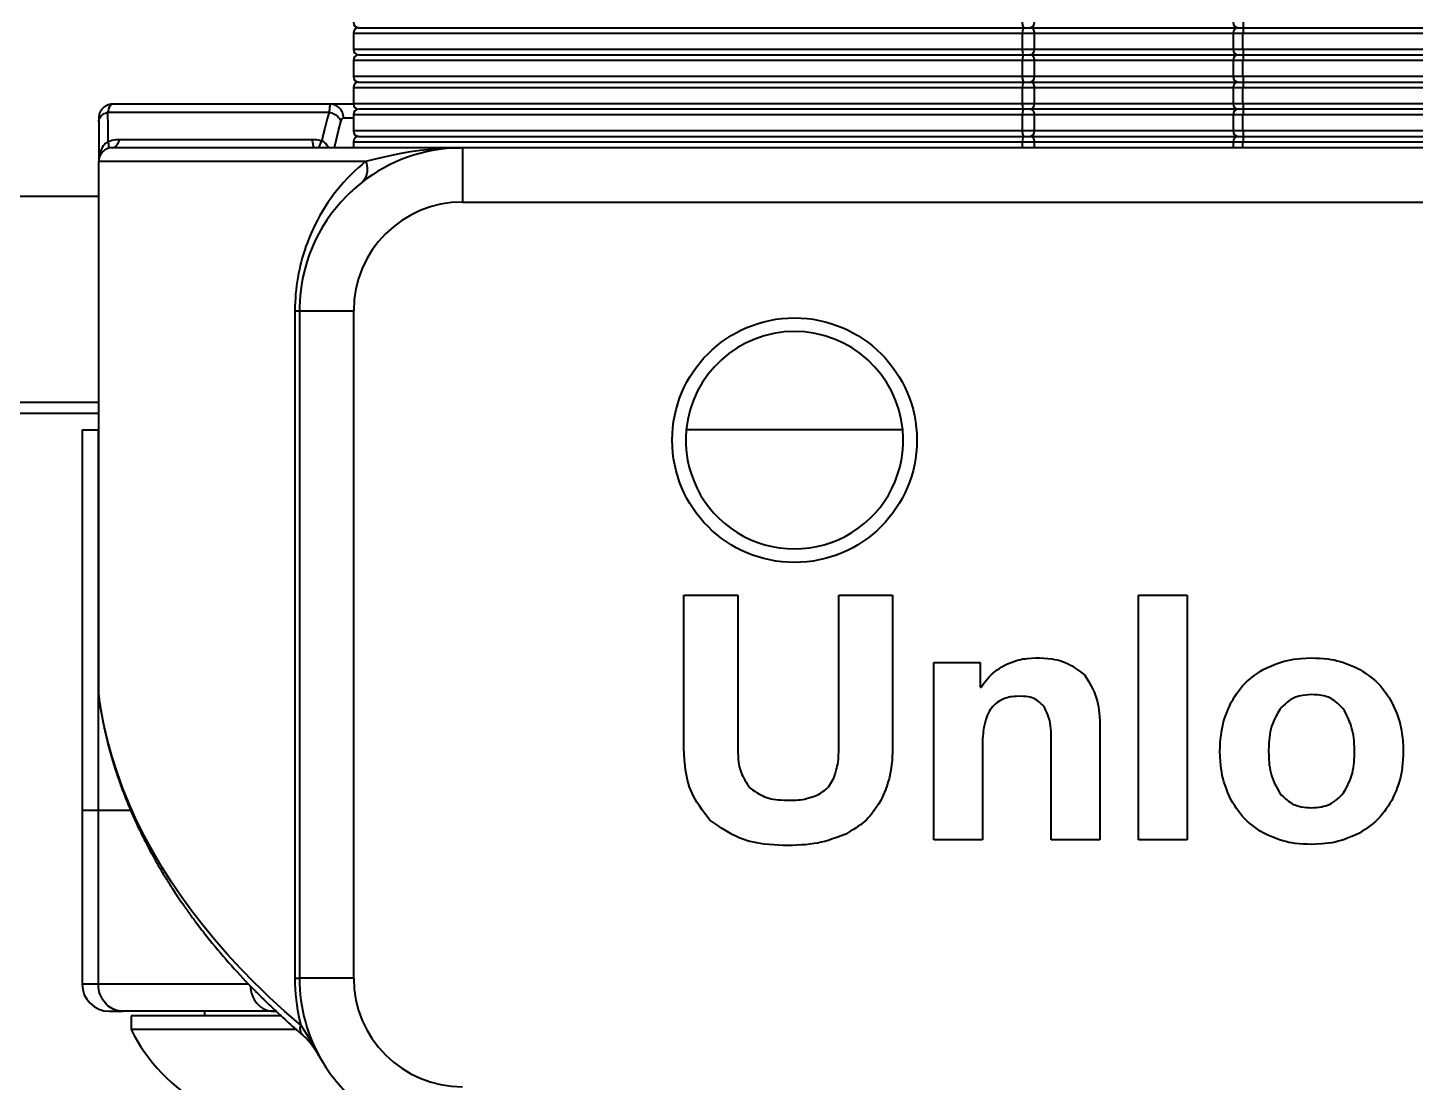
# Model space of a CAD drawing. Header units: millimetres. Extents: x 15 to 415, y 5 to 292.
# Drawn here: x 134.86 to 141.24, y 98.68 to 103.53 of the extents above; entities that cross this region are included whole.
import ezdxf

# ---------------------------------------------------------------- set-up
doc = ezdxf.new("R2010")
doc.units = ezdxf.units.MM
doc.layers.add('Geometries', color=7, linetype='Continuous')

msp = doc.modelspace()

# ---------------------------------------------------------------- linework, layer by layer
at = {"layer": 'Geometries', "linetype": 'Continuous', "lineweight": 40}
for p, q in [((136.3576, 103.5041), (136.3576, 103.4291)), ((136.3576, 103.5041), (139.4327, 103.5041)), ((136.3826, 103.5291), (139.4401, 103.5291)), ((139.4327, 103.5041), (139.4327, 103.4291)), ((139.4327, 103.5041), (139.4898, 103.5041)), ((139.4401, 103.5291), (139.4687, 103.5291)), ((139.4687, 103.5291), (140.4265, 103.5291)), ((139.4898, 103.4291), (139.4898, 103.5041)), ((139.4898, 103.5041), (140.402, 103.5041)), ((140.402, 103.5041), (140.402, 103.4291)), ((140.402, 103.5041), (140.4477, 103.5041)), ((140.4265, 103.5291), (140.4494, 103.5291)), ((140.4477, 103.4291), (140.4477, 103.5041)), ((140.4477, 103.5041), (145.1076, 103.5041)), ((140.4494, 103.5291), (145.0826, 103.5291)), ((139.4327, 103.4291), (136.3576, 103.4291)), ((139.4898, 103.4291), (139.4327, 103.4291)), ((140.402, 103.4291), (139.4898, 103.4291)), ((140.4477, 103.4291), (140.402, 103.4291)), ((145.1076, 103.4291), (140.4477, 103.4291)), ((136.3576, 103.3791), (139.4327, 103.3791)), ((136.3576, 103.3791), (136.3576, 103.3041)), ((136.3826, 103.4041), (139.4401, 103.4041)), ((139.4327, 103.3791), (139.4327, 103.3041)), ((139.4327, 103.3791), (139.4898, 103.3791)), ((139.4401, 103.4041), (139.4687, 103.4041)), ((139.4687, 103.4041), (140.4265, 103.4041)), ((139.4898, 103.3791), (140.402, 103.3791)), ((139.4898, 103.3041), (139.4898, 103.3791)), ((140.402, 103.3791), (140.402, 103.3041)), ((140.402, 103.3791), (140.4477, 103.3791)), ((140.4265, 103.4041), (140.4494, 103.4041)), ((140.4477, 103.3041), (140.4477, 103.3791)), ((140.4477, 103.3791), (145.1076, 103.3791)), ((140.4494, 103.4041), (145.0826, 103.4041)), ((139.4327, 103.3041), (136.3576, 103.3041)), ((139.4898, 103.3041), (139.4327, 103.3041)), ((140.402, 103.3041), (139.4898, 103.3041)), ((140.4477, 103.3041), (140.402, 103.3041)), ((145.1076, 103.3041), (140.4477, 103.3041)), ((136.3576, 103.2541), (136.3576, 103.1791)), ((136.3576, 103.2541), (139.4327, 103.2541)), ((136.3826, 103.2791), (139.4401, 103.2791)), ((139.4327, 103.2541), (139.4327, 103.1791)), ((139.4327, 103.2541), (139.4898, 103.2541)), ((139.4401, 103.2791), (139.4687, 103.2791)), ((139.4687, 103.2791), (140.4265, 103.2791)), ((139.4898, 103.1791), (139.4898, 103.2541)), ((139.4898, 103.2541), (140.402, 103.2541)), ((140.402, 103.2541), (140.402, 103.1791)), ((140.402, 103.2541), (140.4477, 103.2541)), ((140.4265, 103.2791), (140.4494, 103.2791)), ((140.4477, 103.1791), (140.4477, 103.2541)), ((140.4477, 103.2541), (145.1076, 103.2541)), ((140.4494, 103.2791), (145.0826, 103.2791)), ((135.2052, 103.1589), (135.2042, 103.1579)), ((135.2478, 103.1772), (135.2446, 103.177)), ((135.2493, 103.1772), (135.2478, 103.1772)), ((136.2514, 103.1772), (135.2493, 103.1772)), ((136.3577, 103.1772), (136.2514, 103.1772)), ((139.4327, 103.1791), (136.3576, 103.1791)), ((139.4401, 103.1541), (136.3826, 103.1541)), ((139.4898, 103.1791), (139.4327, 103.1791)), ((139.4687, 103.1541), (139.4401, 103.1541)), ((140.4265, 103.1541), (139.4687, 103.1541)), ((140.402, 103.1791), (139.4898, 103.1791)), ((140.4477, 103.1791), (140.402, 103.1791)), ((140.4494, 103.1541), (140.4265, 103.1541)), ((145.1076, 103.1791), (140.4477, 103.1791)), ((143.9334, 103.1541), (140.4494, 103.1541)), ((135.1868, 103.1147), (135.1868, 103.0964)), ((135.1868, 103.0964), (135.1868, 102.9147)), ((135.2293, 103.1406), (136.2462, 103.1406)), ((136.2462, 103.1406), (136.2377, 103.1101)), ((136.3118, 103.1147), (136.3576, 103.1147)), ((136.3576, 103.1291), (136.3576, 103.1147)), ((136.3576, 103.1291), (139.4327, 103.1291)), ((136.3576, 103.1147), (136.3576, 103.0541)), ((139.4327, 103.1291), (139.4327, 103.0541)), ((139.4327, 103.1291), (139.4898, 103.1291)), ((139.4898, 103.0541), (139.4898, 103.1291)), ((139.4898, 103.1291), (140.402, 103.1291)), ((140.402, 103.1291), (140.402, 103.0541)), ((140.402, 103.1291), (140.4477, 103.1291)), ((140.4477, 103.0541), (140.4477, 103.1291)), ((140.4477, 103.1291), (143.91, 103.1291)), ((139.4327, 103.0541), (136.3576, 103.0541)), ((136.3826, 103.0291), (139.4401, 103.0291)), ((139.4898, 103.0541), (139.4327, 103.0541)), ((139.4401, 103.0291), (139.4687, 103.0291)), ((139.4687, 103.0291), (140.4265, 103.0291)), ((140.402, 103.0541), (139.4898, 103.0541)), ((140.4477, 103.0541), (140.402, 103.0541)), ((140.4265, 103.0291), (140.4494, 103.0291)), ((143.8517, 103.0541), (140.4477, 103.0541)), ((140.4494, 103.0291), (143.8322, 103.0291)), ((136.1787, 102.9772), (135.2493, 102.9772)), ((136.1695, 103.0138), (135.2839, 103.0138)), ((136.1971, 102.9772), (136.1787, 102.9772)), ((136.2428, 102.9772), (136.1971, 102.9772)), ((136.2118, 103.0087), (136.21, 103.0092)), ((136.27, 102.9772), (136.2428, 102.9772)), ((136.3576, 102.9772), (136.27, 102.9772)), ((136.3576, 103.0041), (136.3576, 102.9772)), ((136.3576, 103.0041), (139.4327, 103.0041)), ((136.8593, 102.9772), (136.3576, 102.9772)), ((136.8593, 102.9772), (136.8593, 102.7272)), ((139.4327, 102.9772), (136.8593, 102.9772)), ((139.4327, 103.0041), (139.4327, 102.9772)), ((139.4327, 103.0041), (139.4898, 103.0041)), ((139.4898, 102.9772), (139.4327, 102.9772)), ((139.4898, 102.9772), (139.4898, 103.0041)), ((139.4898, 103.0041), (140.402, 103.0041)), ((140.402, 102.9772), (139.4898, 102.9772)), ((140.402, 103.0041), (140.402, 102.9772)), ((140.402, 103.0041), (140.4477, 103.0041)), ((140.4477, 102.9772), (140.402, 102.9772)), ((140.4477, 102.9772), (140.4477, 103.0041)), ((140.4477, 103.0041), (143.8126, 103.0041)), ((143.2103, 102.9772), (140.4477, 102.9772)), ((135.1869, 102.9178), (135.1868, 102.9147)), ((135.1868, 102.7548), (135.1868, 102.9147)), ((135.1868, 102.9147), (136.4151, 102.9147)), ((136.3965, 102.8174), (136.3954, 102.8165)), ((136.3965, 102.8174), (136.396, 102.817)), ((136.3982, 102.8189), (136.3965, 102.8174)), ((97.9968, 102.7548), (135.1868, 102.7548)), ((135.1868, 101.8048), (135.1868, 102.7548)), ((136.8593, 102.7272), (143.2103, 102.7272)), ((136.0887, 102.2272), (136.1041, 102.2272)), ((136.0887, 102.2272), (136.0887, 99.1565)), ((136.1041, 102.2272), (136.1093, 102.2272)), ((136.1093, 102.2272), (136.1093, 99.1565)), ((136.1093, 102.2272), (136.3593, 102.2272)), ((136.3593, 99.1565), (136.3593, 102.2272)), ((135.1868, 101.8048), (97.9968, 101.8048)), ((135.1868, 101.7548), (97.9968, 101.7548)), ((135.1868, 101.7548), (135.1868, 101.8048)), ((135.1868, 101.6791), (135.1868, 101.7548)), ((135.1107, 101.6791), (135.1107, 99.9291)), ((135.1107, 101.6791), (135.185, 101.6791)), ((135.185, 101.6791), (135.1868, 101.6791)), ((135.185, 99.9291), (135.185, 101.6791)), ((135.1868, 100.458), (135.1868, 101.6791)), ((138.8835, 101.6791), (137.888, 101.6791)), ((137.8773, 100.2141), (137.8773, 100.9184)), ((137.8773, 100.9184), (138.1247, 100.9184)), ((138.1247, 100.9184), (138.1247, 100.2141)), ((138.5895, 100.9184), (138.8368, 100.9184)), ((138.5895, 100.2141), (138.5895, 100.9184)), ((138.8368, 100.9184), (138.8368, 100.2141)), ((139.9666, 99.7934), (139.9666, 100.9184)), ((139.9666, 100.9184), (140.1903, 100.9184)), ((140.1903, 100.9184), (140.1903, 99.7934)), ((139.0259, 100.608), (139.2386, 100.608)), ((139.0259, 99.7934), (139.0259, 100.608)), ((139.2386, 100.608), (139.2386, 100.4946)), ((139.2386, 100.4946), (139.2434, 100.4946)), ((135.1895, 100.4392), (135.1868, 100.458)), ((139.7901, 100.3008), (139.7901, 99.7934)), ((139.5664, 99.7934), (139.5664, 100.2551)), ((139.2497, 100.2173), (139.2497, 99.7934)), ((135.1107, 99.9291), (135.185, 99.9291)), ((135.1107, 99.9291), (135.1107, 99.1291)), ((135.185, 99.9291), (135.333, 99.9291)), ((135.185, 99.1291), (135.185, 99.9291)), ((139.2497, 99.7934), (139.0259, 99.7934)), ((139.7901, 99.7934), (139.5664, 99.7934)), ((140.1903, 99.7934), (139.9666, 99.7934)), ((136.0887, 99.1565), (136.1041, 99.1565)), ((136.1041, 99.1565), (136.1093, 99.1565)), ((136.3593, 99.1565), (136.1093, 99.1565)), ((135.185, 99.1291), (135.1107, 99.1291)), ((135.8757, 99.1291), (135.185, 99.1291)), ((135.2357, 99.0041), (135.2963, 99.0041)), ((135.6728, 99.0041), (135.2963, 99.0041)), ((135.3353, 98.9828), (135.3353, 98.9209)), ((135.6728, 98.9828), (135.3353, 98.9828)), ((135.6728, 99.0041), (135.6728, 98.9828)), ((135.9901, 99.0041), (135.6728, 99.0041)), ((136.0251, 98.9828), (135.6728, 98.9828)), ((135.9901, 99.0041), (136.0024, 99.0041)), ((136.094, 98.9209), (135.3353, 98.9209)), ((136.2226, 98.7602), (136.2231, 98.7594))]:
    msp.add_line(p, q, dxfattribs=at)
at = {"layer": 'Geometries', "linetype": 'Continuous', "lineweight": 40, "flags": 128}
for points in [[(135.202, 103.1555), (135.2009, 103.1541), (135.1992, 103.152), (135.1991, 103.1518)], [(135.2043, 103.158), (135.2034, 103.1571), (135.2023, 103.1558), (135.202, 103.1555)], [(135.2212, 103.1706), (135.2199, 103.1699), (135.2146, 103.1667), (135.2097, 103.163), (135.2052, 103.1589)], [(135.2446, 103.177), (135.2436, 103.1769), (135.2398, 103.1764), (135.2363, 103.1757), (135.2332, 103.1749), (135.2302, 103.1741), (135.2273, 103.173), (135.2242, 103.1718), (135.2211, 103.1704)], [(135.2293, 103.1406), (135.231, 103.1475), (135.2327, 103.1537), (135.2346, 103.1592), (135.2365, 103.1639), (135.2385, 103.168), (135.2406, 103.1713), (135.2427, 103.1739), (135.2449, 103.1758), (135.2471, 103.1769), (135.2493, 103.1772)], [(136.2514, 103.1772), (136.2508, 103.1769), (136.2503, 103.1757), (136.2497, 103.1739), (136.2492, 103.1713), (136.2487, 103.1679), (136.2481, 103.1639), (136.2476, 103.1591), (136.2471, 103.1536), (136.2466, 103.1475), (136.2462, 103.1406)], [(136.3118, 103.1147), (136.3115, 103.1209), (136.3106, 103.1269), (136.3092, 103.1329), (136.3072, 103.1386), (136.3046, 103.1442), (136.3016, 103.1495), (136.2981, 103.1544), (136.2941, 103.1589), (136.2897, 103.163), (136.2849, 103.1667), (136.2798, 103.1699), (136.2745, 103.1725), (136.2689, 103.1745), (136.2632, 103.176), (136.2573, 103.1769), (136.2514, 103.1772)], [(135.1868, 103.0964), (135.1872, 103.1013), (135.1882, 103.106), (135.1899, 103.1107), (135.1922, 103.1152), (135.1951, 103.1195), (135.1986, 103.1236), (135.2026, 103.1274), (135.2072, 103.1308), (135.2122, 103.1339), (135.2176, 103.1366), (135.2233, 103.1388), (135.2293, 103.1406)], [(135.1915, 103.1385), (135.1895, 103.1329), (135.1881, 103.1269), (135.1872, 103.1209), (135.1868, 103.1147)], [(135.1991, 103.1518), (135.1974, 103.1494), (135.1955, 103.1463), (135.1935, 103.1426), (135.1916, 103.1383)], [(135.2309, 103.0055), (135.2301, 103.0732), (135.2293, 103.1406)], [(136.2377, 103.1101), (136.2361, 103.1039), (136.2263, 103.067), (136.2189, 103.0379), (136.2118, 103.0087)], [(136.2462, 103.1406), (136.2527, 103.139), (136.259, 103.1368), (136.2651, 103.1342), (136.2709, 103.1312), (136.2763, 103.1278), (136.2814, 103.124), (136.2859, 103.1199), (136.2899, 103.1156), (136.2933, 103.111), (136.2961, 103.1062), (136.2982, 103.1013), (136.2997, 103.0964)], [(136.2701, 102.9773), (136.2795, 103.0169), (136.2894, 103.0567), (136.2997, 103.0964)], [(136.2997, 103.0964), (136.301, 103.1006), (136.3023, 103.1043), (136.3037, 103.1075), (136.3052, 103.1101), (136.3068, 103.1121), (136.3084, 103.1135), (136.3101, 103.1144), (136.3118, 103.1147)], [(135.2309, 103.0055), (135.2261, 103.0029), (135.2215, 102.9997), (135.2171, 102.9959), (135.2129, 102.9916), (135.2078, 102.9852), (135.2031, 102.978), (135.199, 102.9702), (135.1954, 102.9618), (135.1923, 102.9529), (135.1899, 102.9437), (135.1882, 102.9342), (135.1872, 102.9245), (135.1868, 102.9147)], [(135.231, 102.9745), (135.2254, 102.9725), (135.2199, 102.9699), (135.2146, 102.9667), (135.2097, 102.9631), (135.2052, 102.9589)], [(135.2839, 103.0138), (135.2742, 103.0136), (135.2643, 103.0127), (135.2544, 103.0113), (135.2466, 103.0097), (135.2387, 103.0078), (135.2309, 103.0055)], [(135.2309, 102.9744), (135.2318, 102.9752), (135.2325, 102.9766), (135.233, 102.9788), (135.2332, 102.9817), (135.2332, 102.9853), (135.233, 102.9894), (135.2325, 102.9942), (135.2318, 102.9995), (135.2309, 103.0055)], [(135.2493, 102.9772), (135.2432, 102.9769), (135.2371, 102.976), (135.2312, 102.9745), (135.231, 102.9745)], [(135.2493, 102.9772), (135.2532, 102.9776), (135.257, 102.9788), (135.2607, 102.9807), (135.2644, 102.9833), (135.268, 102.9867), (135.2715, 102.9909), (135.2748, 102.9957), (135.278, 103.0011), (135.281, 103.0072), (135.2839, 103.0138)], [(136.1788, 102.9772), (136.1778, 102.9776), (136.1768, 102.9788), (136.1757, 102.9807), (136.1748, 102.9833), (136.1738, 102.9867), (136.1729, 102.9909), (136.172, 102.9957), (136.1711, 103.0011), (136.1703, 103.0072), (136.1695, 103.0138)], [(136.21, 103.0092), (136.204, 103.0105), (136.1962, 103.0119), (136.1883, 103.0129), (136.1789, 103.0136), (136.1695, 103.0138)], [(136.1971, 102.9772), (136.1978, 102.9781), (136.1991, 102.9798), (136.2004, 102.982), (136.2018, 102.9846), (136.2033, 102.9877), (136.2049, 102.9911), (136.2065, 102.9949), (136.2082, 102.9992), (136.21, 103.0038), (136.2118, 103.0087)], [(136.2429, 102.9773), (136.2404, 102.9819), (136.2357, 102.9892), (136.2304, 102.9957), (136.2261, 102.9999), (136.2216, 103.0035), (136.2168, 103.0065), (136.2118, 103.0087)], [(136.4151, 102.9147), (136.4528, 102.9245), (136.4924, 102.934), (136.5336, 102.9431), (136.5765, 102.9515), (136.6209, 102.9591), (136.6667, 102.9654), (136.7136, 102.9705), (136.7615, 102.9742), (136.8101, 102.9765), (136.8514, 102.9772)], [(136.8593, 102.9772), (136.8547, 102.9772), (136.8535, 102.9772), (136.8532, 102.9772), (136.8531, 102.9772), (136.8531, 102.9772), (136.8531, 102.9772)], [(135.2052, 102.9589), (135.201, 102.9544), (135.1974, 102.9495), (135.1942, 102.9442), (135.1916, 102.9387), (135.1895, 102.9329), (135.1881, 102.9269), (135.1872, 102.9209), (135.1869, 102.9178)], [(136.4151, 102.9147), (136.3972, 102.8999), (136.3795, 102.8845), (136.3622, 102.8685), (136.3452, 102.8519), (136.3285, 102.8347), (136.3121, 102.8169), (136.2962, 102.7984), (136.2806, 102.7793), (136.2669, 102.7616), (136.2535, 102.7433), (136.2405, 102.7245), (136.2278, 102.7051), (136.2154, 102.6851), (136.2035, 102.6646), (136.1919, 102.6434), (136.1819, 102.624), (136.1723, 102.6042), (136.1631, 102.5838), (136.1543, 102.563), (136.146, 102.5416), (136.1397, 102.5244), (136.1338, 102.5069), (136.1281, 102.4891), (136.1228, 102.471), (136.1178, 102.4526), (136.1134, 102.4348), (136.1093, 102.4168), (136.1056, 102.3986), (136.1022, 102.3801), (136.0991, 102.3615), (136.0964, 102.3427), (136.0941, 102.3237), (136.0922, 102.3046), (136.0907, 102.2854), (136.0896, 102.2661), (136.0889, 102.2467), (136.0887, 102.2272)], [(136.4151, 102.9147), (136.4178, 102.9048), (136.4197, 102.8949), (136.4207, 102.8852), (136.421, 102.8758), (136.4204, 102.8666), (136.4191, 102.8578), (136.417, 102.8495), (136.4141, 102.8416), (136.4105, 102.8343), (136.4062, 102.8277), (136.4011, 102.8217), (136.3982, 102.8189)], [(139.3489, 100.5947), (139.3656, 100.6022), (139.3825, 100.6093), (139.394, 100.6138), (139.4056, 100.6177), (139.4175, 100.621), (139.4268, 100.6232), (139.4362, 100.6249), (139.4457, 100.6263), (139.4552, 100.6274), (139.4745, 100.629), (139.4939, 100.6301)], [(139.4939, 100.6301), (139.5126, 100.6294), (139.5313, 100.6285), (139.5501, 100.6271), (139.5687, 100.625), (139.5811, 100.6231), (139.5934, 100.6207), (139.6056, 100.6177), (139.6179, 100.6139), (139.6299, 100.6094), (139.6416, 100.604), (139.6519, 100.5986), (139.662, 100.5927), (139.6718, 100.5864), (139.6814, 100.5798), (139.6942, 100.5705), (139.7067, 100.561), (139.7192, 100.5513)], [(140.5409, 100.5765), (140.5579, 100.5844), (140.575, 100.592), (140.5923, 100.5994), (140.6098, 100.6061), (140.6236, 100.6108), (140.6375, 100.615), (140.6517, 100.6186), (140.6661, 100.6215), (140.6819, 100.624), (140.6979, 100.6259), (140.7139, 100.6273), (140.7381, 100.6289), (140.7623, 100.6301)], [(140.7623, 100.6301), (140.781, 100.6292), (140.7997, 100.6282), (140.8184, 100.6268), (140.8371, 100.6248), (140.8517, 100.6228), (140.8662, 100.6202), (140.8806, 100.617), (140.8949, 100.6131), (140.9103, 100.6081), (140.9255, 100.6025), (140.9405, 100.5965), (140.963, 100.5867), (140.9852, 100.5765)], [(139.2434, 100.4946), (139.2505, 100.5047), (139.2577, 100.5147), (139.2651, 100.5246), (139.2728, 100.5341), (139.2808, 100.5432), (139.2893, 100.5518), (139.2984, 100.5599), (139.2993, 100.5606)], [(139.2993, 100.5606), (139.3079, 100.5674), (139.3179, 100.5746), (139.3281, 100.5814), (139.3384, 100.5881), (139.3489, 100.5947)], [(139.7192, 100.5513), (139.7291, 100.5353), (139.7388, 100.5192), (139.7481, 100.503), (139.7567, 100.4866), (139.7629, 100.4735), (139.7684, 100.4603), (139.7732, 100.4468), (139.7772, 100.433), (139.7805, 100.4188), (139.7832, 100.4044), (139.7853, 100.3898), (139.7868, 100.375), (139.788, 100.3601), (139.789, 100.3404), (139.7897, 100.3206), (139.7901, 100.3008)], [(140.4077, 100.4485), (140.4101, 100.452), (140.4185, 100.4648), (140.4273, 100.4772), (140.4365, 100.4893), (140.4461, 100.501), (140.4563, 100.512), (140.4671, 100.5225), (140.4785, 100.5323), (140.4904, 100.5417), (140.5027, 100.5508), (140.5113, 100.5568)], [(140.5113, 100.5568), (140.5153, 100.5595), (140.528, 100.5681), (140.5409, 100.5765)], [(140.9852, 100.5765), (140.9981, 100.568), (141.0109, 100.5594), (141.0147, 100.5568)], [(141.0147, 100.5568), (141.0235, 100.5506), (141.0358, 100.5416), (141.0477, 100.5321), (141.0591, 100.5222), (141.0699, 100.5117), (141.0801, 100.5006), (141.0898, 100.4889), (141.0989, 100.4767), (141.1076, 100.4642), (141.1161, 100.4514), (141.118, 100.4485)], [(135.1868, 100.458), (135.1868, 100.4567), (135.1869, 100.4556)], [(135.1868, 100.4556), (135.1872, 100.4502), (135.1872, 100.4495)], [(135.1873, 100.4495), (135.1884, 100.4414), (135.1895, 100.4333), (135.1907, 100.4257), (135.1917, 100.4186), (135.1928, 100.412), (135.1937, 100.4059), (135.1946, 100.4003), (135.1955, 100.3951), (135.1963, 100.3904), (135.197, 100.3861), (135.1977, 100.3822), (135.1982, 100.3788), (135.1988, 100.3759), (135.1992, 100.3733), (135.1996, 100.3712), (135.1999, 100.3694), (135.2001, 100.3683), (135.2003, 100.3672), (135.2005, 100.3662), (135.2007, 100.3652), (135.2008, 100.3643), (135.2011, 100.3632), (135.2014, 100.3614), (135.2018, 100.3592), (135.2023, 100.3566), (135.2029, 100.3535), (135.204, 100.3475), (135.2051, 100.3418), (135.2062, 100.3362), (135.2073, 100.3309), (135.2086, 100.3243), (135.2099, 100.3182), (135.2111, 100.3124), (135.2122, 100.307), (135.2133, 100.302), (135.2143, 100.2974), (135.2152, 100.2932), (135.2159, 100.2902), (135.2165, 100.2874), (135.2171, 100.285), (135.2176, 100.2827), (135.218, 100.2808), (135.2184, 100.2791), (135.2188, 100.2772), (135.2192, 100.2758), (135.2196, 100.2741), (135.22, 100.2721), (135.2206, 100.2698), (135.2212, 100.2671), (135.2219, 100.264), (135.2228, 100.2606), (135.2238, 100.2564), (135.2248, 100.2522), (135.2258, 100.2482), (135.2268, 100.2442), (135.2277, 100.2404), (135.2293, 100.234), (135.2309, 100.2279), (135.2324, 100.2222), (135.2338, 100.2169), (135.2351, 100.2117), (135.2361, 100.2081), (135.237, 100.2046), (135.238, 100.2012), (135.2389, 100.1978), (135.2394, 100.1961), (135.2398, 100.1947), (135.24, 100.1937), (135.2402, 100.1931), (135.2404, 100.1924), (135.2408, 100.191), (135.2413, 100.1891), (135.242, 100.1868), (135.2427, 100.184), (135.2436, 100.1808), (135.2447, 100.1771), (135.2458, 100.1734), (135.2469, 100.1694), (135.2481, 100.1653), (135.2493, 100.1613), (135.2505, 100.1572), (135.2517, 100.1532), (135.2576, 100.134), (135.2588, 100.1301), (135.26, 100.1262), (135.2612, 100.1224), (135.2624, 100.1185), (135.2635, 100.115), (135.2645, 100.1119), (135.2654, 100.1092), (135.2662, 100.1068), (135.2669, 100.1048), (135.2675, 100.1029), (135.268, 100.1012), (135.2685, 100.0997), (135.269, 100.0981), (135.2696, 100.0964), (135.2702, 100.0945), (135.2709, 100.0924), (135.2717, 100.0901), (135.273, 100.0861), (135.2745, 100.0817), (135.2762, 100.0768), (135.2781, 100.0714), (135.2801, 100.0655), (135.2823, 100.0592), (135.2847, 100.0524), (135.2873, 100.0452), (135.2901, 100.0376), (135.2917, 100.0332), (135.2933, 100.0286), (135.2951, 100.024), (135.2968, 100.0192), (135.2981, 100.0159), (135.2992, 100.013), (135.3001, 100.0106), (135.3008, 100.0087), (135.3013, 100.0075), (135.3016, 100.0066), (135.3019, 100.006), (135.3021, 100.0053), (135.3024, 100.0045), (135.3028, 100.0035), (135.3032, 100.0024), (135.304, 100.0005), (135.3048, 99.9984), (135.3056, 99.9963), (135.3064, 99.9942), (135.3085, 99.9889), (135.3106, 99.9834), (135.3129, 99.9776), (135.3159, 99.9702), (135.3191, 99.9624), (135.3224, 99.9542), (135.326, 99.9456), (135.3297, 99.9367), (135.3312, 99.9333), (135.3326, 99.93), (135.333, 99.929)], [(135.9268, 99.1112), (135.9043, 99.1334), (135.8395, 99.1996), (135.7775, 99.2667), (135.7183, 99.3347), (135.6652, 99.3995), (135.6146, 99.4649), (135.5667, 99.531), (135.5214, 99.5977), (135.4787, 99.665), (135.4365, 99.7369), (135.3972, 99.8094), (135.361, 99.8824), (135.3279, 99.9558), (135.2979, 100.0297), (135.2711, 100.104), (135.2486, 100.1743), (135.2289, 100.2449), (135.2121, 100.3158), (135.1981, 100.3868), (135.1895, 100.4392)], [(139.3174, 100.4253), (139.3105, 100.4189), (139.3037, 100.4125), (139.2971, 100.4058), (139.2909, 100.3987), (139.2853, 100.3911), (139.2803, 100.3831), (139.276, 100.3745), (139.2721, 100.3656), (139.2683, 100.3557), (139.2646, 100.3457)], [(139.3354, 100.4351), (139.3293, 100.4318), (139.3174, 100.4253)], [(139.423, 100.4536), (139.4042, 100.4529), (139.3949, 100.4522), (139.3855, 100.4513), (139.378, 100.4501), (139.3705, 100.4486), (139.3632, 100.4467), (139.3557, 100.4442), (139.3484, 100.4413), (139.3413, 100.438), (139.3354, 100.4351)], [(139.5333, 100.4056), (139.5267, 100.4122), (139.52, 100.4188), (139.513, 100.4251), (139.5058, 100.4311), (139.4994, 100.4357), (139.4927, 100.4398), (139.4854, 100.4433), (139.4778, 100.4461), (139.469, 100.4486), (139.46, 100.4503), (139.4509, 100.4516), (139.437, 100.4528), (139.423, 100.4536)], [(140.3794, 100.3933), (140.3839, 100.4038), (140.3936, 100.4261)], [(140.3936, 100.4261), (140.4018, 100.4391), (140.4077, 100.4485)], [(140.6876, 100.4485), (140.6866, 100.4481), (140.68, 100.4453), (140.6736, 100.442), (140.6675, 100.4384), (140.6584, 100.4321), (140.6497, 100.4253), (140.641, 100.4176), (140.6327, 100.4096), (140.6246, 100.4013), (140.6165, 100.393)], [(140.7607, 100.4615), (140.7482, 100.4604), (140.7358, 100.4591), (140.7234, 100.4574), (140.714, 100.4558), (140.7047, 100.4538), (140.6955, 100.4512), (140.6876, 100.4485)], [(140.8405, 100.4485), (140.8402, 100.4486), (140.8332, 100.451), (140.826, 100.4531), (140.8188, 100.4548), (140.8093, 100.4566), (140.7997, 100.458), (140.79, 100.4592), (140.7753, 100.4605), (140.7607, 100.4615)], [(140.9143, 100.3875), (140.906, 100.3968), (140.8976, 100.4061), (140.8889, 100.4151), (140.882, 100.4217), (140.8749, 100.4279), (140.8674, 100.4338), (140.8595, 100.4391), (140.8533, 100.4427), (140.8468, 100.4458), (140.8405, 100.4485)], [(141.118, 100.4485), (141.1244, 100.4384), (141.1325, 100.4253)], [(141.1325, 100.4253), (141.14, 100.4081), (141.1474, 100.3908), (141.1544, 100.3734), (141.1609, 100.3558), (141.1657, 100.3412), (141.17, 100.3263), (141.1707, 100.3235)], [(139.5664, 100.2551), (139.5661, 100.274), (139.5654, 100.2928), (139.5645, 100.3054), (139.5631, 100.318), (139.5611, 100.3305), (139.559, 100.3401), (139.5565, 100.3497), (139.5534, 100.3592), (139.5499, 100.3685), (139.546, 100.3779), (139.5419, 100.3872), (139.5333, 100.4056)], [(140.3558, 100.3258), (140.3585, 100.3358), (140.3633, 100.3512), (140.3687, 100.3664), (140.3745, 100.3814), (140.3794, 100.3933)], [(140.6165, 100.393), (140.6075, 100.3765), (140.5987, 100.36), (140.5932, 100.3487), (140.588, 100.3373), (140.5833, 100.3256), (140.5825, 100.3235)], [(140.9429, 100.3235), (140.9377, 100.3372), (140.9311, 100.3524), (140.9241, 100.3674), (140.9143, 100.3875)], [(139.2646, 100.3457), (139.2605, 100.3274), (139.2568, 100.309), (139.2551, 100.2998), (139.2537, 100.2905), (139.2526, 100.2812), (139.2517, 100.2718), (139.2508, 100.2582), (139.2502, 100.2446), (139.2497, 100.2173)], [(140.3416, 100.2), (140.3424, 100.2187), (140.3434, 100.2374), (140.3448, 100.2561), (140.3466, 100.2748), (140.3486, 100.2902), (140.3512, 100.3055), (140.3545, 100.3207), (140.3558, 100.3258)], [(140.5825, 100.3235), (140.5792, 100.3138), (140.5757, 100.3017), (140.5729, 100.2895), (140.5707, 100.2768), (140.569, 100.2641), (140.5678, 100.2513), (140.5669, 100.2385), (140.5662, 100.2257), (140.5653, 100.2)], [(140.9608, 100.2), (140.96, 100.2187), (140.959, 100.2374), (140.9581, 100.2499), (140.9568, 100.2624), (140.9551, 100.2748), (140.953, 100.2867), (140.9504, 100.2985), (140.9473, 100.3102), (140.9435, 100.3217), (140.9429, 100.3235)], [(141.1707, 100.3235), (141.1735, 100.3112), (141.1764, 100.2959), (141.1787, 100.2801), (141.1805, 100.2642), (141.1819, 100.2482), (141.1834, 100.2241), (141.1845, 100.2)], [(137.997, 99.8833), (137.9845, 99.8996), (137.972, 99.9159), (137.9599, 99.9324), (137.9483, 99.9491), (137.9373, 99.966), (137.9292, 99.9795), (137.9216, 99.9932), (137.9147, 100.0071), (137.9084, 100.0213), (137.903, 100.0358), (137.898, 100.0514), (137.8938, 100.0674), (137.8902, 100.0836), (137.8873, 100.1), (137.8849, 100.1167), (137.8829, 100.1335), (137.8805, 100.1602), (137.8788, 100.1871), (137.8773, 100.2141)], [(138.1247, 100.2141), (138.1252, 100.1954), (138.1261, 100.1767), (138.127, 100.1641), (138.1283, 100.1517), (138.1302, 100.1393), (138.132, 100.13), (138.1342, 100.1208), (138.1368, 100.1118), (138.14, 100.1029), (138.1437, 100.0939), (138.1479, 100.085), (138.1525, 100.0763), (138.1574, 100.0679), (138.163, 100.0588), (138.1687, 100.0498), (138.1806, 100.0322)], [(138.5666, 100.0771), (138.5725, 100.0949), (138.5779, 100.1128), (138.5803, 100.1219), (138.5825, 100.131), (138.5843, 100.1403), (138.5857, 100.1496), (138.5875, 100.1656), (138.5885, 100.1817), (138.5891, 100.1979), (138.5895, 100.2141)], [(138.8368, 100.2141), (138.8361, 100.1954), (138.8352, 100.1767), (138.834, 100.158), (138.8323, 100.1393), (138.8304, 100.1226), (138.8278, 100.106), (138.8246, 100.0895), (138.8205, 100.0731), (138.8154, 100.0561), (138.8097, 100.0392), (138.8034, 100.0226), (138.7931, 99.9977), (138.7825, 99.9731)], [(140.3936, 99.9754), (140.386, 99.9926), (140.3786, 100.0098), (140.3716, 100.0272), (140.3651, 100.0448), (140.3603, 100.0593), (140.3561, 100.074), (140.3525, 100.089), (140.3497, 100.1041), (140.3474, 100.12), (140.3456, 100.1359), (140.3442, 100.1518), (140.3427, 100.1759), (140.3416, 100.2)], [(140.5653, 100.2), (140.5659, 100.1812), (140.5668, 100.1625), (140.5676, 100.15), (140.5688, 100.1375), (140.5704, 100.1251), (140.5725, 100.1127), (140.5752, 100.1004), (140.5785, 100.0884), (140.5827, 100.0762), (140.5875, 100.0643), (140.5928, 100.0526), (140.5984, 100.0412), (140.6043, 100.03), (140.6165, 100.0077)], [(140.9104, 100.0085), (140.9193, 100.025), (140.928, 100.0416), (140.9335, 100.0529), (140.9386, 100.0644), (140.9433, 100.076), (140.9473, 100.0879), (140.9507, 100.1), (140.9534, 100.1122), (140.9556, 100.1249), (140.9572, 100.1376), (140.9585, 100.1504), (140.9593, 100.1628), (140.9599, 100.1752), (140.9608, 100.2)], [(141.1845, 100.2), (141.1837, 100.1812), (141.1827, 100.1625), (141.1813, 100.1438), (141.1794, 100.1251), (141.1774, 100.1099), (141.1748, 100.0948), (141.1716, 100.0798), (141.1676, 100.0649), (141.1627, 100.0494), (141.1572, 100.0341), (141.1513, 100.0189), (141.1417, 99.9963), (141.1317, 99.9739)], [(138.1806, 100.0322), (138.1927, 100.0234), (138.205, 100.0149), (138.2133, 100.0094), (138.2218, 100.0041), (138.2305, 99.9992), (138.2394, 99.9946), (138.2485, 99.9906), (138.2579, 99.9871), (138.2678, 99.9841), (138.2778, 99.9817), (138.2879, 99.9798), (138.2992, 99.9781), (138.3106, 99.977), (138.3219, 99.9761), (138.3391, 99.9752), (138.3563, 99.9746)], [(138.5027, 100.0056), (138.5089, 100.0095), (138.5165, 100.0146), (138.5237, 100.0199), (138.5306, 100.0257), (138.537, 100.0318), (138.5428, 100.0385), (138.5481, 100.0457), (138.5531, 100.0532), (138.5578, 100.061), (138.5622, 100.069), (138.5666, 100.0771)], [(138.3563, 99.9746), (138.375, 99.9751), (138.3938, 99.9759), (138.4031, 99.9766), (138.4124, 99.9775), (138.4218, 99.9788), (138.4311, 99.9804), (138.4416, 99.9827), (138.4521, 99.9856), (138.4625, 99.9888), (138.478, 99.9942), (138.4934, 99.9999)], [(138.4934, 99.9999), (138.5012, 100.0046), (138.5027, 100.0056)], [(138.7825, 99.9731), (138.7723, 99.9573), (138.7619, 99.9418), (138.751, 99.9264), (138.7396, 99.9115), (138.7321, 99.9024), (138.7243, 99.8937), (138.716, 99.8853), (138.7074, 99.8773), (138.6982, 99.8696), (138.6886, 99.8622), (138.6788, 99.8551), (138.6688, 99.8484), (138.657, 99.8409), (138.6451, 99.8336), (138.621, 99.8194)], [(140.5401, 99.825), (140.5273, 99.8334), (140.5146, 99.842), (140.5021, 99.8508), (140.4899, 99.8599), (140.4781, 99.8693), (140.4667, 99.8792), (140.456, 99.8896), (140.4458, 99.9007), (140.4362, 99.9123), (140.4271, 99.9244), (140.4184, 99.9368), (140.41, 99.9495), (140.4017, 99.9624), (140.3936, 99.9754)], [(140.6165, 100.0077), (140.6253, 99.9988), (140.6342, 99.99), (140.6433, 99.9815), (140.6506, 99.9753), (140.6581, 99.9694), (140.666, 99.964), (140.6741, 99.9592), (140.6806, 99.9559), (140.6873, 99.9531), (140.6942, 99.9507), (140.705, 99.9477), (140.7159, 99.9453), (140.7274, 99.9435), (140.739, 99.9421), (140.7506, 99.941), (140.7623, 99.94)], [(140.7623, 99.94), (140.7739, 99.9409), (140.7856, 99.942), (140.7972, 99.9433), (140.8088, 99.9451), (140.8181, 99.947), (140.8274, 99.9493), (140.8364, 99.9522), (140.8452, 99.9558), (140.8537, 99.96), (140.8626, 99.9655), (140.871, 99.9716), (140.8791, 99.9782), (140.8869, 99.9851), (140.8945, 99.9924), (140.9019, 99.9998), (140.9104, 100.0085)], [(141.1317, 99.9739), (141.1234, 99.9608), (141.115, 99.9479), (141.1065, 99.9352), (141.0976, 99.9228), (141.0883, 99.9107), (141.0786, 99.8991), (141.0683, 99.8881), (141.0573, 99.8777), (141.0458, 99.8679), (141.0338, 99.8586), (141.0214, 99.8497), (141.0087, 99.841), (140.9958, 99.8325), (140.9829, 99.8242)], [(135.333, 99.929), (135.3338, 99.927), (135.335, 99.9243), (135.3361, 99.9218), (135.337, 99.9196), (135.3378, 99.9178), (135.3385, 99.9163), (135.339, 99.915), (135.3395, 99.9139), (135.3399, 99.9131), (135.3404, 99.9118), (135.3411, 99.9101), (135.3421, 99.908), (135.3432, 99.9055), (135.3443, 99.9029), (135.3467, 99.8974), (135.3493, 99.8916), (135.3518, 99.8861), (135.3544, 99.8803), (135.3572, 99.8743), (135.36, 99.8682), (135.3649, 99.8576), (135.37, 99.8467), (135.3754, 99.8355), (135.3769, 99.8325), (135.3783, 99.8295), (135.3796, 99.8268), (135.3808, 99.8244), (135.3818, 99.8222), (135.383, 99.8198), (135.384, 99.8178), (135.3848, 99.8163), (135.3852, 99.8155), (135.3855, 99.8148), (135.3859, 99.814), (135.3865, 99.8129), (135.3872, 99.8114), (135.3881, 99.8096), (135.3891, 99.8075), (135.3902, 99.8053), (135.3914, 99.803), (135.3955, 99.7948), (135.3998, 99.7862), (135.4042, 99.7777), (135.4088, 99.7689), (135.4135, 99.7598), (135.4185, 99.7505), (135.4237, 99.7408), (135.429, 99.7309), (135.4313, 99.7268), (135.4333, 99.7231), (135.4351, 99.7198), (135.4367, 99.7169), (135.438, 99.7146), (135.4391, 99.7126), (135.4399, 99.7111), (135.4407, 99.7097), (135.4416, 99.7081), (135.4426, 99.7063), (135.4437, 99.7044), (135.4459, 99.7004), (135.4483, 99.6961), (135.4509, 99.6915), (135.4538, 99.6865), (135.4568, 99.6812), (135.4601, 99.6755), (135.4629, 99.6707), (135.4658, 99.6656), (135.469, 99.6602), (135.4724, 99.6544), (135.4761, 99.6483), (135.4799, 99.6418), (135.4837, 99.6356), (135.4876, 99.6291), (135.4918, 99.6223), (135.4938, 99.619), (135.4958, 99.6157), (135.4976, 99.6128), (135.4992, 99.6101), (135.5007, 99.6078), (135.5019, 99.6058), (135.503, 99.6041), (135.5039, 99.6026), (135.5046, 99.6015), (135.5052, 99.6006), (135.506, 99.5992), (135.5069, 99.5977), (135.508, 99.5961), (135.5096, 99.5936), (135.5114, 99.5907), (135.5134, 99.5874), (135.5157, 99.5838), (135.5183, 99.5798), (135.5205, 99.5764), (135.5228, 99.5728), (135.5252, 99.5691), (135.5275, 99.5655), (135.5298, 99.5619), (135.535, 99.554), (135.54, 99.5464), (135.5448, 99.5391), (135.5495, 99.5321), (135.554, 99.5254), (135.56, 99.5165), (135.5662, 99.5074), (135.5727, 99.498), (135.5747, 99.495), (135.5768, 99.4921), (135.5787, 99.4893), (135.5804, 99.4868), (135.5819, 99.4847), (135.5832, 99.4829), (135.5842, 99.4815), (135.5849, 99.4805), (135.5855, 99.4796), (135.5862, 99.4786), (135.5872, 99.4772), (135.5883, 99.4756), (135.5897, 99.4737), (135.5912, 99.4715), (135.593, 99.469), (135.5949, 99.4664), (135.5968, 99.4637), (135.5986, 99.4612), (135.6004, 99.4586), (135.6046, 99.4529), (135.6085, 99.4474), (135.612, 99.4427), (135.6153, 99.4382), (135.6185, 99.4337), (135.622, 99.429), (135.6258, 99.4238), (135.6298, 99.4184), (135.6341, 99.4127), (135.6387, 99.4067), (135.6435, 99.4002), (135.6481, 99.3942), (135.6525, 99.3884), (135.6567, 99.3829), (135.6608, 99.3777), (135.6628, 99.3751), (135.6648, 99.3725), (135.6667, 99.3701), (135.6685, 99.3677), (135.6703, 99.3654), (135.6719, 99.3634), (135.6728, 99.3622)], [(138.3563, 99.7667), (138.3342, 99.7675), (138.3121, 99.7684), (138.2902, 99.7697), (138.2684, 99.7713), (138.2467, 99.7735), (138.2299, 99.7756), (138.2132, 99.7783), (138.1968, 99.7815), (138.1805, 99.7853), (138.1645, 99.7898), (138.1478, 99.7954), (138.1314, 99.8019), (138.1153, 99.8092), (138.0994, 99.8173), (138.0838, 99.826), (138.0683, 99.8352), (138.0503, 99.8467), (138.0325, 99.8586), (138.0147, 99.8709), (137.997, 99.8833)], [(138.5029, 99.7802), (138.4922, 99.778), (138.4758, 99.7752), (138.4561, 99.7725), (138.4363, 99.7705), (138.4345, 99.7704)], [(138.621, 99.8194), (138.601, 99.8117), (138.5809, 99.8041), (138.5608, 99.7969), (138.5406, 99.7903), (138.5246, 99.7856), (138.5085, 99.7815), (138.5029, 99.7802)], [(140.7623, 99.7714), (140.7435, 99.7723), (140.7248, 99.7733), (140.7061, 99.7747), (140.6874, 99.7767), (140.673, 99.7787), (140.6587, 99.7812), (140.6443, 99.7844), (140.6302, 99.7883), (140.6148, 99.7933), (140.5996, 99.7989), (140.5847, 99.805), (140.5623, 99.8148), (140.5401, 99.825)], [(140.9829, 99.8242), (140.9658, 99.8164), (140.9486, 99.8089), (140.9313, 99.8017), (140.9137, 99.795), (140.8997, 99.7903), (140.8856, 99.7861), (140.8711, 99.7826), (140.8565, 99.7797), (140.8409, 99.7774), (140.8253, 99.7755), (140.8096, 99.7741), (140.786, 99.7726), (140.7623, 99.7714)], [(138.4345, 99.7704), (138.4164, 99.7691), (138.3964, 99.7681), (138.3764, 99.7673), (138.3563, 99.7667)], [(136.0887, 99.1565), (136.0891, 99.1313), (136.0902, 99.1064), (136.092, 99.0816), (136.0945, 99.0571), (136.0976, 99.0329), (136.1013, 99.0094), (136.1056, 98.9861), (136.1103, 98.9631), (136.1155, 98.9403)], [(135.2176, 99.0407), (135.2113, 99.0483), (135.2056, 99.0565), (135.2005, 99.0654), (135.196, 99.0749), (135.1923, 99.0844), (135.1894, 99.0942), (135.1871, 99.1046), (135.1857, 99.1152), (135.1852, 99.1221), (135.185, 99.1291)], [(135.8757, 99.1291), (135.8771, 99.1277), (135.8816, 99.123), (135.8832, 99.1213)], [(135.8832, 99.1213), (135.8864, 99.118), (135.8913, 99.113), (135.8965, 99.1077), (135.902, 99.102), (135.9053, 99.0987), (135.9083, 99.0956), (135.911, 99.0928), (135.9135, 99.0903), (135.9161, 99.0877), (135.9183, 99.0855), (135.9202, 99.0837), (135.9216, 99.0822), (135.923, 99.0808), (135.9244, 99.0795), (135.926, 99.0779), (135.928, 99.0759), (135.9303, 99.0735), (135.9331, 99.0707), (135.9363, 99.0676), (135.9373, 99.0666)], [(136.1155, 98.9403), (136.0424, 99.0037), (135.972, 99.0681), (135.9268, 99.1112)], [(135.2963, 99.0041), (135.2876, 99.0044), (135.2789, 99.0056), (135.2703, 99.0075), (135.2619, 99.0102), (135.2537, 99.0136), (135.2458, 99.0177), (135.2381, 99.0225), (135.2309, 99.0279), (135.224, 99.034), (135.2176, 99.0407)], [(136.0023, 99.004), (136.0041, 99.0023), (136.0114, 98.9955), (136.0183, 98.9891), (136.0234, 98.9843), (136.0252, 98.9827)], [(136.0939, 98.9209), (136.0957, 98.9194), (136.0988, 98.9167), (136.1023, 98.9137), (136.1062, 98.9102), (136.1106, 98.9064), (136.1154, 98.9023), (136.1207, 98.8977), (136.1264, 98.8928)], [(136.1264, 98.8929), (136.124, 98.8951), (136.1206, 98.8993), (136.1178, 98.9041), (136.1156, 98.9093), (136.1142, 98.915), (136.1134, 98.921), (136.1133, 98.9272), (136.1139, 98.9336), (136.1153, 98.9402)], [(136.1154, 98.94), (136.1303, 98.919), (136.1441, 98.897), (136.1573, 98.8744), (136.1701, 98.8514), (136.1829, 98.8284), (136.1958, 98.8054), (136.209, 98.7827), (136.2169, 98.7695)], [(136.1264, 98.8928), (136.128, 98.8915), (136.1293, 98.8903), (136.1303, 98.8894), (136.1311, 98.8886), (136.132, 98.8879), (136.1329, 98.887), (136.1338, 98.8862), (136.1356, 98.8845), (136.1374, 98.8827), (136.139, 98.8811), (136.1404, 98.8797), (136.1417, 98.8783), (136.143, 98.877), (136.1443, 98.8756), (136.1458, 98.8739), (136.1474, 98.8722), (136.1489, 98.8705), (136.1503, 98.8689), (136.1516, 98.8674), (136.1529, 98.8659), (136.1543, 98.8641), (136.1557, 98.8624), (136.157, 98.8608), (136.1582, 98.8594), (136.1591, 98.8582), (136.16, 98.8571), (136.1609, 98.8559), (136.162, 98.8544), (136.1634, 98.8526), (136.1648, 98.8507), (136.1663, 98.8486), (136.1676, 98.8468), (136.1688, 98.8452), (136.1699, 98.8437), (136.1714, 98.8416), (136.1728, 98.8394), (136.1744, 98.8371), (136.1762, 98.8345), (136.1781, 98.8317), (136.1791, 98.8301), (136.1801, 98.8286), (136.181, 98.8273), (136.1819, 98.826), (136.1828, 98.8245), (136.1839, 98.8229), (136.1851, 98.821), (136.1862, 98.8192), (136.1874, 98.8174), (136.1884, 98.8157), (136.1895, 98.8141), (136.1905, 98.8125), (136.1914, 98.811), (136.1922, 98.8098)], [(136.1922, 98.8098), (136.1924, 98.8094), (136.1936, 98.8075), (136.1946, 98.8058), (136.1956, 98.8043), (136.1964, 98.8029), (136.1973, 98.8015), (136.1981, 98.8002), (136.199, 98.7987), (136.2, 98.7971), (136.2011, 98.7953), (136.2021, 98.7936), (136.2035, 98.7914), (136.2051, 98.7888), (136.2067, 98.7861), (136.2082, 98.7836), (136.2096, 98.7814), (136.211, 98.7791), (136.2128, 98.7762), (136.214, 98.7741), (136.2152, 98.7722), (136.2163, 98.7704), (136.2176, 98.7684), (136.2187, 98.7666), (136.2199, 98.7645), (136.2214, 98.7621), (136.2223, 98.7608)]]:
    msp.add_lwpolyline(points, dxfattribs=at)
at = {"layer": 'Geometries', "linetype": 'Continuous', "lineweight": 40}
msp.add_circle((138.3858, 101.6315), 0.5625, dxfattribs=at)
for centre, radius, start, end in [((136.3826, 103.5541), 0.025, 180, 270), ((136.3826, 103.5041), 0.025, 90, 180), ((136.3826, 103.4291), 0.025, 180, 270), ((136.3826, 103.3791), 0.025, 90, 180), ((136.3826, 103.3041), 0.025, 180, 270), ((136.3826, 103.2541), 0.025, 90, 180), ((136.3826, 103.1791), 0.025, 180, 184.19055), ((136.3826, 103.1291), 0.025, 90, 180), ((136.3826, 103.1791), 0.025, 184.19055, 270), ((136.3826, 103.0541), 0.025, 180, 270), ((136.3826, 103.0041), 0.025, 90, 180), ((136.8593, 102.2272), 0.75, 91.34479, 128.1577), ((136.8593, 102.2272), 0.75, 91.07621, 91.34479), ((136.8593, 102.2272), 0.75, 90, 91.07621), ((136.8593, 102.2272), 0.75, 128.1577, 135.29401), ((136.8593, 102.2272), 0.75, 135.29401, 179.08666), ((136.8593, 102.2272), 0.5, 90, 180), ((136.8593, 102.2272), 0.75, 179.08666, 180), ((138.3858, 101.6315), 0.5, 5.45513, 174.54487), ((138.3858, 101.6315), 0.5, 174.54487, 5.45513), ((138.1088, 101.2774), 3.0987, 218.17465, 223.89069), ((136.8593, 99.1565), 0.75, 180, 211.06442), ((136.8593, 99.1565), 0.5, 180, 270), ((135.2357, 99.1291), 0.125, 180, 270), ((138.3789, 101.5369), 3.4733, 225.33464, 226.82286), ((138.495, 101.6617), 3.6437, 227.32599, 228.77988), ((136.0478, 99.269), 0.793, 206.03726, 241.77732), ((136.8593, 99.1565), 0.75, 211.06442, 211.84828), ((136.8593, 99.1565), 0.75, 211.84828, 211.93592), ((136.8593, 99.1565), 0.75, 211.93592, 231.4243)]:
    msp.add_arc(centre, radius, start, end, dxfattribs=at)
for centre, major_axis, ratio, start_param, end_param in [((139.4401, 103.5541), (0, 0.025), 0.297125, 1.570796, 3.141593), ((139.4687, 103.5541), (0, 0.025), 0.844174, 3.141593, 4.712389), ((140.4265, 103.5541), (0, -0.025), 0.980278, 4.712389, 6.283185), ((140.4494, 103.5541), (0, 0.025), 0.065114, 1.570796, 3.141593), ((139.4401, 103.5041), (0, -0.025), 0.297125, 3.141593, 4.712389), ((139.4687, 103.5041), (0, -0.025), 0.844174, 1.570796, 3.141593), ((140.4265, 103.5041), (0, -0.025), 0.980278, 3.141593, 4.712389), ((140.4494, 103.5041), (0, -0.025), 0.065114, 3.141593, 4.712389), ((139.4401, 103.4291), (0, 0.025), 0.297125, 1.570796, 3.141593), ((139.4687, 103.4291), (0, 0.025), 0.844174, 3.141593, 4.712389), ((140.4265, 103.4291), (0, -0.025), 0.980278, 4.712389, 6.283185), ((140.4494, 103.4291), (0, 0.025), 0.065114, 1.570796, 3.141593), ((139.4401, 103.3791), (0, -0.025), 0.297125, 3.141593, 4.712389), ((139.4687, 103.3791), (0, -0.025), 0.844174, 1.570796, 3.141593), ((140.4265, 103.3791), (0, -0.025), 0.980278, 3.141593, 4.712389), ((140.4494, 103.3791), (0, -0.025), 0.065114, 3.141593, 4.712389), ((139.4401, 103.3041), (0, 0.025), 0.297125, 1.570796, 3.141593), ((139.4687, 103.3041), (0, 0.025), 0.844174, 3.141593, 4.712389), ((140.4265, 103.3041), (0, -0.025), 0.980278, 4.712389, 6.283185), ((140.4494, 103.3041), (0, 0.025), 0.065114, 1.570796, 3.141593), ((139.4401, 103.2541), (0, -0.025), 0.297125, 3.141593, 4.712389), ((139.4687, 103.2541), (0, -0.025), 0.844174, 1.570796, 3.141593), ((140.4265, 103.2541), (0, -0.025), 0.980278, 3.141593, 4.712389), ((140.4494, 103.2541), (0, -0.025), 0.065114, 3.141593, 4.712389), ((139.4401, 103.1791), (0, 0.025), 0.297125, 1.570796, 3.141593), ((139.4401, 103.1291), (0, -0.025), 0.297125, 3.141593, 4.712389), ((139.4687, 103.1791), (0, 0.025), 0.844174, 3.141593, 4.712389), ((139.4687, 103.1291), (0, -0.025), 0.844174, 1.570796, 3.141593), ((140.4265, 103.1791), (0, -0.025), 0.980278, 4.712389, 6.283185), ((140.4265, 103.1291), (0, -0.025), 0.980278, 3.141593, 4.712389), ((140.4494, 103.1791), (0, 0.025), 0.065114, 1.570796, 3.141593), ((140.4494, 103.1291), (0, -0.025), 0.065114, 3.141593, 4.712389), ((139.4401, 103.0541), (0, 0.025), 0.297125, 1.570796, 3.141593), ((139.4401, 103.0041), (0, -0.025), 0.297125, 3.141593, 4.712389), ((139.4687, 103.0541), (0, 0.025), 0.844174, 3.141593, 4.712389), ((139.4687, 103.0041), (0, -0.025), 0.844174, 1.570796, 3.141593), ((140.4265, 103.0541), (0, -0.025), 0.980278, 4.712389, 6.283185), ((140.4265, 103.0041), (0, -0.025), 0.980278, 3.141593, 4.712389), ((140.4494, 103.0541), (0, 0.025), 0.065114, 1.570796, 3.141593), ((140.4494, 103.0041), (0, -0.025), 0.065114, 3.141593, 4.712389), ((135.9901, 99.1291), (0, 0.125), 0.857167, 1.632874, 2.356196), ((135.9901, 99.1291), (0, 0.125), 0.857167, 2.356194, 3.141594)]:
    msp.add_ellipse(centre, major_axis=major_axis, ratio=ratio, start_param=start_param, end_param=end_param, dxfattribs=at)

doc.saveas('drawing.dxf')
